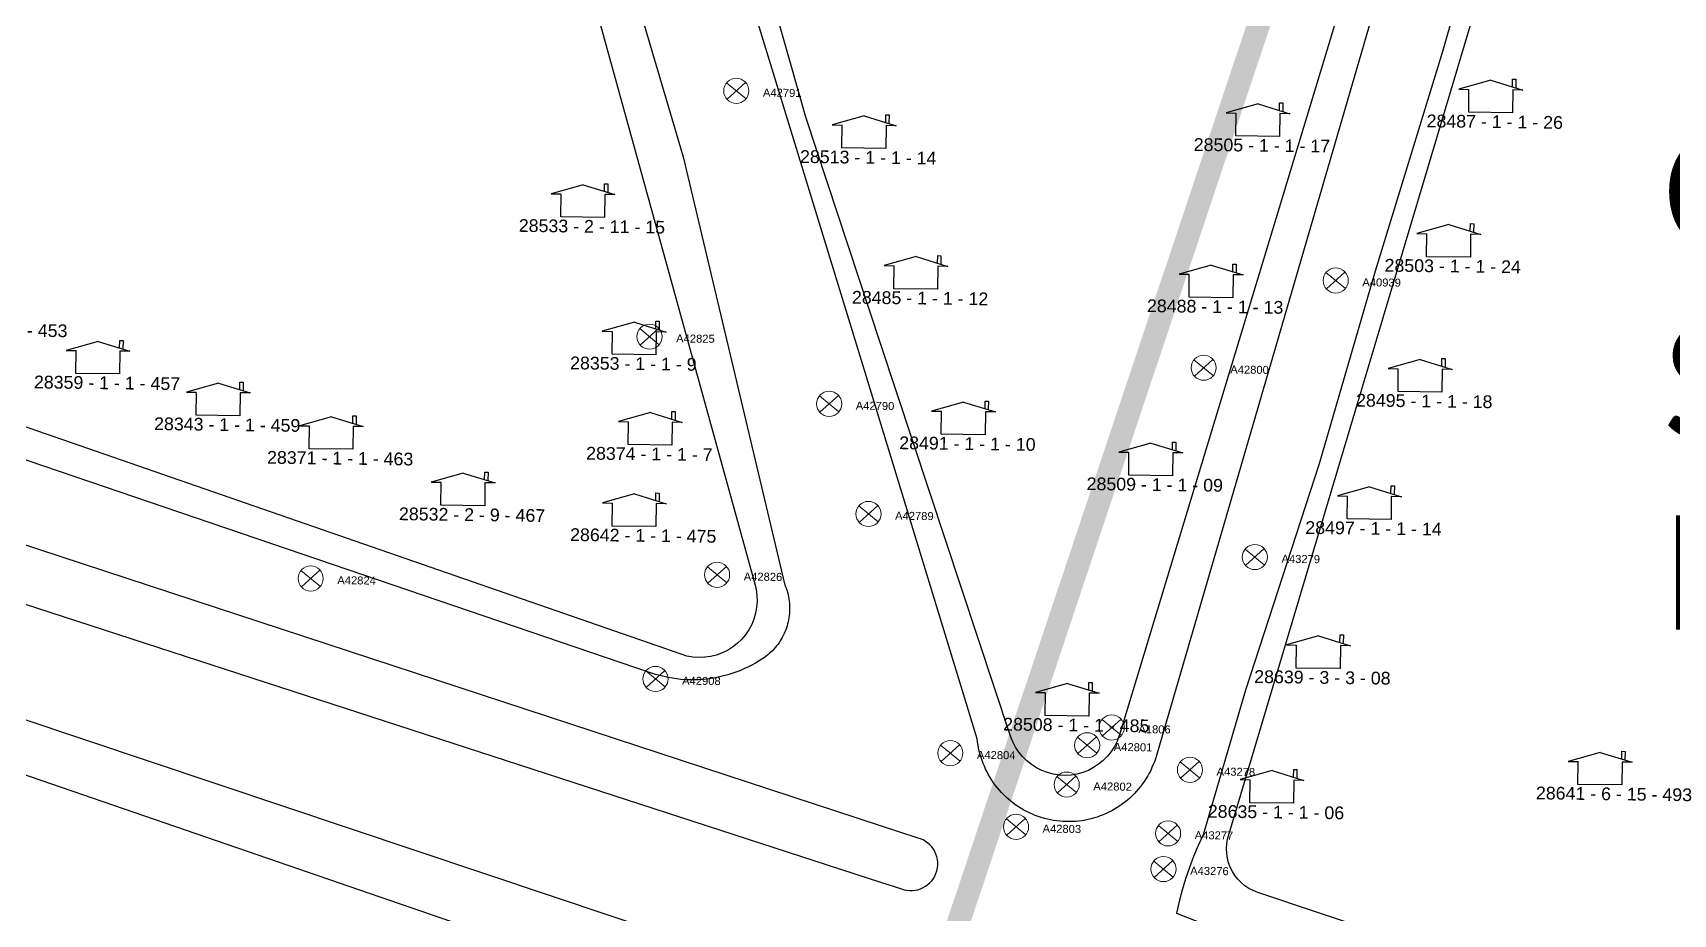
# Model space of a CAD drawing. Header units: millimetres. Extents: x 676447 to 689606, y 7455628 to 7463967.
# Drawn here: x 687824.9 to 687968.4, y 7460403.3 to 7460480.4 of the extents above; entities that cross this region are included whole.
import ezdxf

# ---------------------------------------------------------------- set-up
doc = ezdxf.new("R2010")
doc.units = ezdxf.units.MM
doc.header["$LTSCALE"] = 0.1
doc.header["$MEASUREMENT"] = 0
doc.linetypes.add('PHANTOM2', pattern=[1.25, 0.625, -0.125, 0.125, -0.125, 0.125, -0.125])
doc.layers.add('10.4-Postes', color=1, linetype='Continuous', lineweight=0)
for name, color, linetype in [('CELULARIZAÇÃO CABO 5', 7, 'Continuous'), ('LEGENDAS_INFRAESTRUTURAS', 7, 'Continuous'), ('MUB_MEIOFIO', 7, 'Continuous'), ('MUB_QUADRAS', 7, 'Continuous'), ('NOS_DE_INFRAESTRUTURA', 7, 'Continuous'), ('surveys', 7, 'Continuous'), ('SURVEYS_LEGENDAS', 7, 'Continuous')]:
    doc.layers.add(name, color=color, linetype=linetype)
doc.styles.add('Legend', font='calibri.ttf')
doc.styles.get("Standard").update_dxf_attribs({"font": 'arial.ttf'})

# ---------------------------------------------------------------- blocks, each defined once
blk = doc.blocks.new('PTPT')
at = {"layer": '10.4-Postes', "color": 1, "linetype": 'PHANTOM2'}
for points in [[(-0.0000079, 0.0000104), (0.0000075, -0.000002)], [(0.000007, 0.0000109), (-0.0000074, -0.0000025)]]:
    blk.add_lwpolyline(points, dxfattribs=at)
at = {"layer": '10.4-Postes', "color": 1}
blk.add_circle((-0.0000002, 0.0000042), 0.00000987, dxfattribs=at)
blk = doc.blocks.new('LVLV')
for p, q in [((0.0000169, 0.0000264), (0.0000195, 0.0000264)), ((0.0000169, 0.0000205), (0.0000169, 0.0000264)), ((0.0000195, 0.0000264), (0.0000195, 0.0000198)), ((0, 0.0000254), (-0.0000251, 0.000018)), ((-0.0000251, 0.000018), (-0.0000173, 0.000018)), ((-0.0000172, 0), (-0.0000172, 0.0000179)), ((0, 0.0000254), (0.0000251, 0.000018)), ((0.0000251, 0.000018), (0.0000172, 0.000018)), ((0.0000172, 0.000018), (0.0000172, 0)), ((0.0000172, 0), (-0.0000172, 0))]:
    blk.add_line(p, q)

msp = doc.modelspace()

# ---------------------------------------------------------------- linework, layer by layer
at = {"layer": 'CELULARIZAÇÃO CABO 5', "color": 6, "const_width": 2}
msp.add_lwpolyline([(687832.07, 7460779.74), (687731.71, 7460680.45), (687829.52, 7460601.15), (687829.52, 7460601.15), (687863.87, 7460526), (687906.7, 7460513.34), (687894.17, 7460505.78), (687933.94, 7460486.64), (687933.94, 7460486.64), (687905.41, 7460401.32), (687981.65, 7460381.61), (688093.81, 7460413.41), (687978.37, 7460609.41), (687978.37, 7460609.41), (687907.78, 7460591.89), (687884.72, 7460648.05), (687884.72, 7460648.05), (687881.34, 7460665.34), (687887.11, 7460672.27), (687886.61, 7460692.44), (687868.2, 7460698.52), (687832.07, 7460779.74)], dxfattribs=at)
at = {"layer": 'MUB_MEIOFIO', "linetype": 'Continuous'}
for points in [[(687583.06, 7460508.87), (687899.04, 7460406.15), (687900.86, 7460405.56), (687901.09, 7460405.48), (687901.33, 7460405.43), (687901.58, 7460405.41), (687901.82, 7460405.41), (687902.06, 7460405.43), (687902.3, 7460405.48), (687902.54, 7460405.56), (687902.76, 7460405.66), (687902.97, 7460405.78), (687903.17, 7460405.93), (687903.35, 7460406.09), (687903.52, 7460406.27), (687903.66, 7460406.47), (687903.78, 7460406.68), (687903.88, 7460406.91), (687903.96, 7460407.14), (687904.01, 7460407.38), (687904.03, 7460407.62), (687904.03, 7460407.87), (687904.01, 7460408.11), (687903.96, 7460408.35), (687903.88, 7460408.58), (687903.78, 7460408.81), (687903.66, 7460409.02), (687903.51, 7460409.22), (687903.35, 7460409.4), (687903.17, 7460409.56), (687902.97, 7460409.7), (687902.76, 7460409.83), (687902.53, 7460409.93), (687902.31, 7460410), (687899.04, 7460411.07), (687585.06, 7460514.16)], [(687870.83, 7460506.63), (687881.78, 7460469.59), (687890.67, 7460432.12), (687890.74, 7460431.95), (687890.8, 7460431.78), (687890.86, 7460431.61), (687890.91, 7460431.43), (687890.95, 7460431.26), (687890.99, 7460431.08), (687891.02, 7460430.9), (687891.04, 7460430.72), (687891.06, 7460430.54), (687891.07, 7460430.36), (687891.08, 7460430.17), (687891.08, 7460429.99), (687891.07, 7460429.81), (687891.06, 7460429.63), (687891.04, 7460429.45), (687891.02, 7460429.27), (687890.98, 7460429.09), (687890.95, 7460428.91), (687890.9, 7460428.73), (687890.85, 7460428.56), (687890.8, 7460428.39), (687890.74, 7460428.22), (687890.67, 7460428.05), (687890.6, 7460427.88), (687890.52, 7460427.72), (687890.43, 7460427.55), (687890.34, 7460427.4), (687890.25, 7460427.24), (687890.15, 7460427.09), (687890.04, 7460426.94), (687889.93, 7460426.8), (687889.81, 7460426.66), (687889.69, 7460426.52), (687889.57, 7460426.39), (687889.44, 7460426.26), (687889.3, 7460426.14), (687889.17, 7460426.02), (687889.02, 7460425.91), (687888.88, 7460425.8), (687888.73, 7460425.7), (687888.41, 7460425.49), (687888.09, 7460425.3), (687887.76, 7460425.12), (687887.42, 7460424.95), (687887.08, 7460424.79), (687886.73, 7460424.64), (687886.38, 7460424.51), (687886.03, 7460424.39), (687885.67, 7460424.28), (687885.3, 7460424.18), (687884.94, 7460424.09), (687884.57, 7460424.02), (687884.2, 7460423.96), (687883.82, 7460423.91), (687883.45, 7460423.87), (687883.07, 7460423.85), (687882.7, 7460423.84), (687882.32, 7460423.84), (687881.95, 7460423.85), (687881.57, 7460423.88), (687881.2, 7460423.92), (687880.82, 7460423.98), (687880.45, 7460424.04), (687880.09, 7460424.12), (687879.72, 7460424.21), (687879.36, 7460424.31), (687879, 7460424.43), (687803.21, 7460450.22)], [(687907.49, 7460418.68), (687897.48, 7460451.38), (687881.08, 7460504.96)], [(687953.12, 7460496.06), (687948.22, 7460478.89), (687942.31, 7460459.58), (687937.41, 7460442.73), (687930.95, 7460422.94), (687927.24, 7460410.29), (687926.81, 7460409.34), (687926.41, 7460408.38), (687926.05, 7460407.41), (687925.71, 7460406.43), (687925.41, 7460405.44), (687925.14, 7460404.44), (687924.91, 7460403.43), (687954.74, 7460391.67)], [(687943.19, 7460485.98), (687923.16, 7460417.21), (687923.07, 7460416.94), (687922.98, 7460416.68), (687922.88, 7460416.42), (687922.77, 7460416.17), (687922.66, 7460415.92), (687922.53, 7460415.67), (687922.4, 7460415.43), (687922.25, 7460415.19), (687922.1, 7460414.96), (687921.94, 7460414.73), (687921.78, 7460414.51), (687921.6, 7460414.3), (687921.42, 7460414.09), (687921.23, 7460413.89), (687921.04, 7460413.69), (687920.84, 7460413.5), (687920.63, 7460413.32), (687920.41, 7460413.15), (687920.19, 7460412.98), (687919.97, 7460412.82), (687919.74, 7460412.67), (687919.5, 7460412.53), (687919.26, 7460412.39), (687919.01, 7460412.26), (687918.76, 7460412.15), (687918.51, 7460412.04), (687918.25, 7460411.94), (687917.99, 7460411.84), (687917.73, 7460411.76), (687917.46, 7460411.69), (687917.19, 7460411.62), (687916.92, 7460411.57), (687916.65, 7460411.52), (687916.37, 7460411.49), (687916.1, 7460411.46), (687915.82, 7460411.44), (687915.54, 7460411.44), (687915.27, 7460411.44), (687914.99, 7460411.45), (687914.72, 7460411.47), (687914.44, 7460411.5), (687914.17, 7460411.54), (687913.9, 7460411.59), (687913.63, 7460411.65), (687913.36, 7460411.72), (687913.09, 7460411.8), (687912.83, 7460411.88), (687912.57, 7460411.98), (687912.31, 7460412.08), (687912.06, 7460412.2), (687911.81, 7460412.32), (687911.57, 7460412.45), (687911.33, 7460412.59), (687911.1, 7460412.73), (687910.87, 7460412.89), (687910.64, 7460413.05), (687910.42, 7460413.22), (687910.21, 7460413.4), (687910.01, 7460413.58), (687909.81, 7460413.78), (687909.62, 7460413.97), (687909.43, 7460414.18), (687909.25, 7460414.39), (687909.08, 7460414.61), (687908.92, 7460414.83), (687908.76, 7460415.06), (687908.62, 7460415.29), (687908.48, 7460415.53), (687908.35, 7460415.78), (687908.22, 7460416.02), (687908.11, 7460416.28), (687908, 7460416.53), (687907.91, 7460416.79), (687907.82, 7460417.05), (687907.74, 7460417.32), (687907.67, 7460417.59), (687907.61, 7460417.86), (687907.56, 7460418.13), (687907.52, 7460418.4), (687907.49, 7460418.68)], [(687740.23, 7460413.77), (687748.62, 7460440.22), (687748.64, 7460440.26), (687748.83, 7460440.75), (687749.07, 7460441.22), (687749.35, 7460441.66), (687749.68, 7460442.06), (687750.05, 7460442.43), (687750.46, 7460442.76), (687750.9, 7460443.04), (687751.37, 7460443.28), (687751.86, 7460443.46), (687752.36, 7460443.6), (687752.88, 7460443.68), (687753.4, 7460443.7), (687753.93, 7460443.68), (687754.44, 7460443.59), (687754.95, 7460443.46), (687771.33, 7460438.08), (687899.04, 7460395.28)]]:
    msp.add_lwpolyline(points, dxfattribs=at)
at = {"layer": 'MUB_QUADRAS', "linetype": 'Continuous'}
for points in [[(687940.49, 7460486.91), (687919.94, 7460419.03), (687919.91, 7460418.96), (687919.73, 7460418.47), (687919.49, 7460418), (687919.21, 7460417.56), (687918.88, 7460417.15), (687918.51, 7460416.78), (687918.11, 7460416.45), (687917.67, 7460416.16), (687917.21, 7460415.92), (687916.72, 7460415.73), (687916.21, 7460415.6), (687915.7, 7460415.51), (687915.18, 7460415.48), (687914.65, 7460415.51), (687914.14, 7460415.58), (687913.63, 7460415.72), (687913.14, 7460415.9), (687912.67, 7460416.14), (687912.23, 7460416.42), (687911.82, 7460416.75), (687911.45, 7460417.12), (687911.12, 7460417.52), (687910.83, 7460417.96), (687910.59, 7460418.42), (687910.4, 7460418.91), (687899.04, 7460453.27), (687892.5, 7460473.05), (687882.92, 7460506.77)], [(687871.32, 7460492.73), (687888.05, 7460432.12), (687888.14, 7460431.74), (687888.21, 7460431.22), (687888.23, 7460430.69), (687888.19, 7460430.17), (687888.1, 7460429.66), (687887.95, 7460429.15), (687887.76, 7460428.67), (687887.51, 7460428.21), (687887.21, 7460427.77), (687886.88, 7460427.37), (687886.5, 7460427.01), (687886.09, 7460426.69), (687885.64, 7460426.41), (687885.17, 7460426.19), (687884.68, 7460426.01), (687884.17, 7460425.88), (687883.65, 7460425.81), (687883.13, 7460425.79), (687882.61, 7460425.83), (687882.09, 7460425.92), (687881.59, 7460426.07), (687690.88, 7460492.22)], [(687958.65, 7460396.32), (687932.02, 7460405.25), (687931.63, 7460405.4), (687931.26, 7460405.6), (687930.91, 7460405.83), (687930.58, 7460406.1), (687930.29, 7460406.39), (687930.03, 7460406.72), (687929.81, 7460407.08), (687929.62, 7460407.45), (687929.47, 7460407.84), (687929.37, 7460408.25), (687929.31, 7460408.66), (687929.29, 7460409.08), (687929.31, 7460409.5), (687929.38, 7460409.91), (687929.46, 7460410.19), (687940.1, 7460445.86), (687951.85, 7460485.24)], [(687756.99, 7460438.66), (687845.42, 7460408.23), (687963.15, 7460367.71)]]:
    msp.add_lwpolyline(points, dxfattribs=at)

# ---------------------------------------------------------------- block references
at = {"layer": 'NOS_DE_INFRAESTRUTURA', "color": 1}
for p, xscale, yscale, zscale, rotation in [((687886.43, 7460474.89), 111319.4907932735, 111319.4907932735, 111319.4907932735, 359.2851467158644), ((687886.43, 7460474.89), 111319.4907932735, 111319.4907932735, 111319.4907932735, 359.2851467158644), ((687938.86, 7460458.3), 111319.4907932736, 111319.4907932736, 111319.4907932736, 359.2849421371747), ((687938.86, 7460458.3), 111319.4907932736, 111319.4907932736, 111319.4907932736, 359.2849421371747), ((687878.84, 7460453.39), 111319.4907932736, 111319.4907932736, 111319.4907932736, 359.2851688088217), ((687878.84, 7460453.39), 111319.4907932736, 111319.4907932736, 111319.4907932736, 359.2851688088217), ((687927.31, 7460450.67), 111319.4907932736, 111319.4907932736, 111319.4907932736, 359.2849836792709), ((687927.31, 7460450.67), 111319.4907932736, 111319.4907932736, 111319.4907932736, 359.2849836792709), ((687894.55, 7460447.51), 111319.4907932736, 111319.4907932736, 111319.4907932736, 359.2851072536785), ((687894.55, 7460447.51), 111319.4907932736, 111319.4907932736, 111319.4907932736, 359.2851072536785), ((687897.99, 7460437.88), 111319.4907932736, 111319.4907932736, 111319.4907932736, 359.2850911498782), ((687897.99, 7460437.88), 111319.4907932736, 111319.4907932736, 111319.4907932736, 359.2850911498782), ((687931.79, 7460434.11), 111319.4907932736, 111319.4907932736, 111319.4907932736, 359.2849614354872), ((687931.79, 7460434.11), 111319.4907932736, 111319.4907932736, 111319.4907932736, 359.2849614354872), ((687884.75, 7460432.56), 111319.4907932735, 111319.4907932735, 111319.4907932735, 359.2851398275835), ((687884.75, 7460432.56), 111319.4907932736, 111319.4907932736, 111319.4907932736, 359.2851398275835), ((687849.2, 7460432.24), 111319.4907932735, 111319.4907932735, 111319.4907932735, 359.285274881335), ((687849.2, 7460432.24), 111319.4907932736, 111319.4907932736, 111319.4907932736, 359.2852748813349), ((687879.36, 7460423.45), 111319.4907932736, 111319.4907932736, 111319.4907932736, 359.2851574418842), ((687879.36, 7460423.45), 111319.4907932736, 111319.4907932736, 111319.4907932736, 359.2851574418841), ((687919.27, 7460419.2), 111319.4907932736, 111319.4907932736, 111319.4907932736, 359.2850043793497), ((687919.27, 7460419.2), 111319.4907932736, 111319.4907932736, 111319.4907932736, 359.2850043793499), ((687905.15, 7460416.96), 111319.4907932736, 111319.4907932736, 111319.4907932736, 359.2850573773218), ((687905.15, 7460416.96), 111319.4907932736, 111319.4907932736, 111319.4907932736, 359.2850573773218), ((687917.12, 7460417.65), 111319.4907932736, 111319.4907932736, 111319.4907932736, 359.2850120575429), ((687917.12, 7460417.65), 111319.4907932736, 111319.4907932736, 111319.4907932736, 359.2850120575429), ((687926.11, 7460415.5), 111319.4907932735, 111319.4907932735, 111319.4907932735, 359.2849771949446), ((687926.11, 7460415.5), 111319.4907932736, 111319.4907932736, 111319.4907932736, 359.2849771949446), ((687915.33, 7460414.21), 111319.4907932735, 111319.4907932735, 111319.4907932735, 359.2850177833312), ((687915.33, 7460414.21), 111319.4907932736, 111319.4907932736, 111319.4907932736, 359.2850177833311), ((687910.9, 7460410.51), 111319.4907932736, 111319.4907932736, 111319.4907932736, 359.2850334955424), ((687910.9, 7460410.51), 111319.4907932736, 111319.4907932736, 111319.4907932736, 359.2850334955424), ((687924.2, 7460409.94), 111319.4907932735, 111319.4907932735, 111319.4907932735, 359.2849827218786), ((687924.2, 7460409.94), 111319.4907932735, 111319.4907932735, 111319.4907932735, 359.2849827218787), ((687923.8, 7460406.82), 111319.4907932736, 111319.4907932736, 111319.4907932736, 359.2849832833213), ((687923.8, 7460406.82), 111319.4907932736, 111319.4907932736, 111319.4907932736, 359.2849832833213)]:
    msp.add_blockref('PTPT', p, dxfattribs=dict(at, xscale=xscale, yscale=yscale, zscale=zscale, rotation=rotation))
at = {"layer": 'surveys', "color": 0}
for p, xscale, yscale, zscale, rotation in [((687952.39, 7460473.46), 111319.4907932736, 111319.4907932736, 111319.4907932736, 359.2848954660163), ((687932.02, 7460471.39), 111319.4907932735, 111319.4907932735, 111319.4907932735, 359.2849722736687), ((687897.57, 7460470.34), 111319.4907932736, 111319.4907932736, 111319.4907932736, 359.2851029087789), ((687872.98, 7460464.31), 111319.4907932736, 111319.4907932736, 111319.4907932736, 359.2851945220769), ((687948.71, 7460460.83), 111319.4907932736, 111319.4907932736, 111319.4907932736, 359.2849054943806), ((687902.11, 7460458.03), 111319.4907932735, 111319.4907932735, 111319.4907932735, 359.285081782211), ((687927.93, 7460457.29), 111319.4907932736, 111319.4907932736, 111319.4907932736, 359.284983397987), ((687877.46, 7460452.29), 111319.4907932735, 111319.4907932735, 111319.4907932735, 359.2851737175266), ((687830.56, 7460450.62), 111319.4907932736, 111319.4907932736, 111319.4907932736, 359.2853515159655), ((687946.21, 7460449.03), 111319.4907932735, 111319.4907932735, 111319.4907932735, 359.2849112807701), ((687841.08, 7460446.97), 111319.4907932735, 111319.4907932735, 111319.4907932735, 359.285310379542), ((687850.96, 7460444.03), 111319.4907932736, 111319.4907932736, 111319.4907932736, 359.2852719064768), ((687878.87, 7460444.39), 111319.4907932736, 111319.4907932736, 111319.4907932736, 359.2851658889738), ((687906.26, 7460445.3), 111319.4907932736, 111319.4907932736, 111319.4907932736, 359.2850620320725), ((687922.65, 7460441.72), 111319.4907932736, 111319.4907932736, 111319.4907932736, 359.284998596015), ((687862.49, 7460439.09), 111319.4907932736, 111319.4907932736, 111319.4907932736, 359.2852264967517), ((687877.47, 7460437.27), 111319.4907932736, 111319.4907932736, 111319.4907932736, 359.28516898987), ((687941.77, 7460437.89), 111319.4907932736, 111319.4907932736, 111319.4907932736, 359.284924680741), ((687937.31, 7460424.85), 111319.4907932736, 111319.4907932736, 111319.4907932736, 359.2849375750412), ((687915.34, 7460420.69), 111319.4907932736, 111319.4907932736, 111319.4907932736, 359.2850197781402), ((687961.95, 7460414.67), 111319.4907932736, 111319.4907932736, 111319.4907932736, 359.2848406833897), ((687933.25, 7460413.07), 111319.4907932735, 111319.4907932735, 111319.4907932735, 359.284949317709)]:
    msp.add_blockref('LVLV', p, dxfattribs=dict(at, xscale=xscale, yscale=yscale, zscale=zscale, rotation=rotation))

# ---------------------------------------------------------------- texts
at = {"layer": 'CELULARIZAÇÃO CABO 5', "insert": (687967.5, 7460471.58), "char_height": 10, "attachment_point": 1, "style": 'Legend'}
msp.add_mtext_dynamic_manual_height_columns("{\\C6;CEOS 65\\PS:206 UC's - 8 FO\\PP:728 UC's - 24FO}", width=159.4451, gutter_width=5, heights=[49.54], dxfattribs=at)
at = {"layer": 'LEGENDAS_INFRAESTRUTURAS', "color": 1}
for s, rotation, p in [('A42791', 359.2851, (687888.74, 7460474.86)), ('A42791', 359.2851, (687888.74, 7460474.86)), ('A40939', 359.2849, (687941.17, 7460458.27)), ('A40939', 359.2849, (687941.17, 7460458.27)), ('A42825', 359.2852, (687881.15, 7460453.36)), ('A42825', 359.2852, (687881.15, 7460453.36)), ('A42800', 359.285, (687929.62, 7460450.64)), ('A42800', 359.285, (687929.62, 7460450.64)), ('A42790', 359.2851, (687896.86, 7460447.48)), ('A42790', 359.2851, (687896.86, 7460447.48)), ('A42789', 359.2851, (687900.3, 7460437.85)), ('A42789', 359.2851, (687900.3, 7460437.85)), ('A43279', 359.285, (687934.1, 7460434.08)), ('A43279', 359.285, (687934.1, 7460434.08)), ('A42824', 359.2853, (687851.51, 7460432.21)), ('A42824', 359.2853, (687851.51, 7460432.21)), ('A42826', 359.2851, (687887.06, 7460432.53)), ('A42826', 359.2851, (687887.06, 7460432.53)), ('A42908', 359.2851, (687881.67, 7460423.42)), ('A42908', 359.2851, (687881.67, 7460423.42)), ('A1806', 359.285, (687921.58, 7460419.18)), ('A1806', 359.285, (687921.58, 7460419.18)), ('A42801', 359.285, (687919.43, 7460417.62)), ('A42801', 359.285, (687919.43, 7460417.62)), ('A42804', 359.285, (687907.46, 7460416.93)), ('A42804', 359.285, (687907.46, 7460416.93)), ('A43278', 359.285, (687928.42, 7460415.47)), ('A43278', 359.285, (687928.42, 7460415.47)), ('A42802', 359.285, (687917.64, 7460414.18)), ('A42802', 359.285, (687917.64, 7460414.18)), ('A42803', 359.285, (687913.2, 7460410.48)), ('A42803', 359.285, (687913.2, 7460410.48)), ('A43277', 359.285, (687926.51, 7460409.91)), ('A43277', 359.285, (687926.51, 7460409.91)), ('A43276', 359.285, (687926.11, 7460406.79)), ('A43276', 359.285, (687926.11, 7460406.79))]:
    msp.add_text(s, height=0.7, rotation=rotation, dxfattribs=at).set_placement(p)
at = {"layer": 'SURVEYS_LEGENDAS', "color": 0}
for s, rotation, p in [('28487 - 1 - 1 - 26', 359.2849, (687946.79, 7460472.18)), ('28513 - 1 - 1 - 14', 359.2851, (687891.98, 7460469.06)), ('28505 - 1 - 1 - 17', 359.285, (687926.42, 7460470.11)), ('28533 - 2 - 11 - 15', 359.2852, (687867.38, 7460463.03)), ('28503 - 1 - 1 - 24', 359.2849, (687943.11, 7460459.55)), ('28485 - 1 - 1 - 12', 359.2851, (687896.52, 7460456.75)), ('28488 - 1 - 1 - 13', 359.285, (687922.33, 7460456.01)), ('28340 - 1 - 1 - 453', 359.2854, (687815.11, 7460453.97)), ('28353 - 1 - 1 - 9', 359.2852, (687871.87, 7460451.01)), ('28359 - 1 - 1 - 457', 359.2854, (687824.97, 7460449.34)), ('28495 - 1 - 1 - 18', 359.2849, (687940.62, 7460447.75)), ('28343 - 1 - 1 - 459', 359.2853, (687835.48, 7460445.69)), ('28374 - 1 - 1 - 7', 359.2852, (687873.27, 7460443.11)), ('28491 - 1 - 1 - 10', 359.2851, (687900.66, 7460444.02)), ('28371 - 1 - 1 - 463', 359.2853, (687845.36, 7460442.75)), ('28509 - 1 - 1 - 09', 359.285, (687917.05, 7460440.44)), ('28532 - 2 - 9 - 467', 359.2852, (687856.9, 7460437.81)), ('28642 - 1 - 1 - 475', 359.2852, (687871.87, 7460435.99)), ('28497 - 1 - 1 - 14', 359.2849, (687936.18, 7460436.61)), ('28639 - 3 - 3 - 08', 359.2849, (687931.71, 7460423.57)), ('28508 - 1 - 1 - 485', 359.285, (687909.75, 7460419.41)), ('28641 - 6 - 15 - 493', 359.2848, (687956.35, 7460413.39)), ('28635 - 1 - 1 - 06', 359.2849, (687927.65, 7460411.79))]:
    msp.add_text(s, height=1.1132, rotation=rotation, dxfattribs=at).set_placement(p)

doc.saveas('drawing.dxf')
